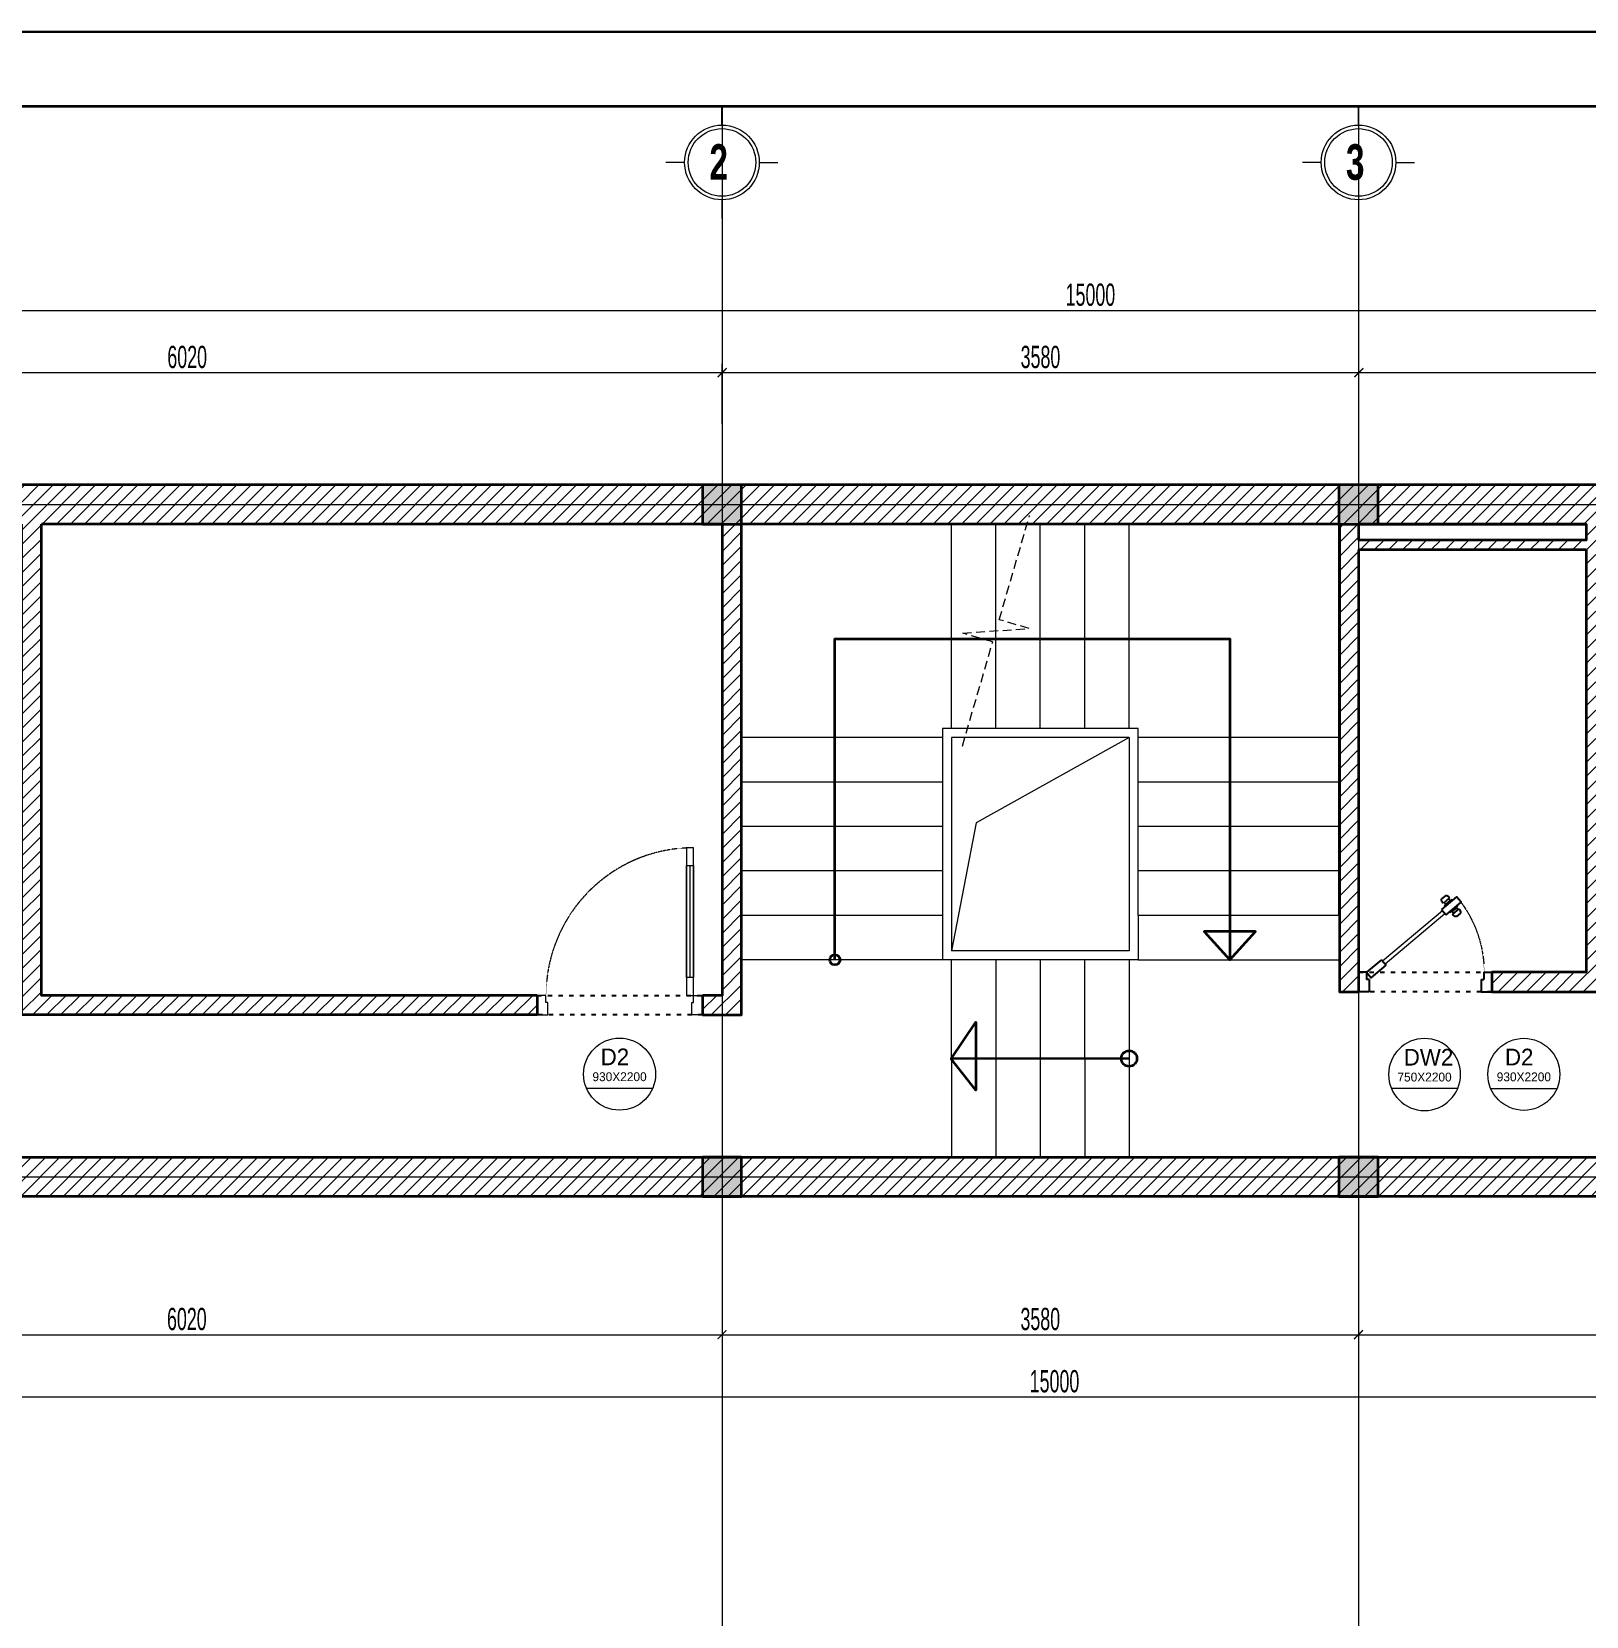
# Model space of a CAD drawing. Header units: millimetres. Extents: x 1336014 to 2939047, y -333549 to -60566.
# Drawn here: x 1377644 to 1386388, y -240734 to -231824 of the extents above; entities that cross this region are included whole.
import ezdxf
from ezdxf.enums import TextEntityAlignment as Align

# ---------------------------------------------------------------- set-up
doc = ezdxf.new("R2010")
doc.units = ezdxf.units.MM
doc.header["$MEASUREMENT"] = 0
for name, pattern in [('$1$HIDDEN', [0.375, 0.25, -0.125]), ('ACAD_ISO03W100', [30, 12, -18]), ('CENTER2', [1.125, 0.75, -0.125, 0.125, -0.125]), ('HIDDEN', [0.375, 0.25, -0.125])]:
    doc.linetypes.add(name, pattern=pattern)
for name, color, linetype, lineweight in [('01.Cut', 255, 'Continuous', 35), ('02.Thay', 145, 'Continuous', 15), ('04.Khuat', 250, 'HIDDEN', 18), ('05.Text', 253, 'Continuous', 18), ('06.betong', 2, 'Continuous', 35), ('08.Dim', 156, 'Continuous', 15), ('09.Hatch', 250, 'Continuous', 5), ('10.truc', 250, 'CENTER2', 20), ('11.Khung bo', 32, 'Continuous', 50), ('12.Khung', 36, 'Continuous', 25), ('12.Kinh', 158, 'Continuous', 9), ('14. Net cua', 34, 'Continuous', 20), ('Alliance-dim', 1, 'Continuous', 13), ('CCA - DOOR', 154, 'Continuous', 20), ('CUA', 76, 'Continuous', 20)]:
    doc.layers.add(name, color=color, linetype=linetype, lineweight=lineweight)
doc.layers.add('NET VUA', color=143, linetype='Continuous')
doc.layers.add('truc1', color=250, linetype='ACAD_ISO03W100')
doc.layers.add('Tpl_Bound', color=1, linetype='Continuous', plot=False)
doc.styles.add('AVANTHB', font='')
doc.styles.add('TT5_Text Dim', font='hoatbif.shx', dxfattribs={"width": 0.6})
doc.styles.add('VnAvantH', font='')
doc.styles.get('AVANTHB').set_extended_font_data('.VnAvantH', bold=True)
doc.styles.get('VnAvantH').set_extended_font_data('.VnAvantH')
doc.dimstyles.new('TT5_Dim 1-50', dxfattribs={"dimscale": 50, "dimtxt": 2.5, "dimasz": 1, "dimexe": 1, "dimexo": 0.5, "dimgap": 0.5, "dimtad": 1, "dimdec": 0, "dimzin": 0, "dimdsep": 46, "dimtxsty": 'TT5_Text Dim', "dimblk": 'ARCHTICK', "dimcen": 0, "dimdle": 1, "dimclrd": 256, "dimclre": 256, "dimclrt": 1, "dimadec": 0, "dimazin": 0, "dimtfac": 0.015, "dimtdec": 0, "dimtix": 1, "dimtmove": 2, "dimatfit": 3, "dimldrblk": 'DOT', "dimfxl": 1, "dimtolj": 1, "dimtzin": 0, "dimlwd": -1, "dimlwe": -1, "dimarcsym": 1})
pattern_1 = [(45, (835989.484, -202277.364), (-39.7747564, 39.7747564), [])]

# ---------------------------------------------------------------- blocks, each defined once
blk = doc.blocks.new('100')
at = {"layer": '11.Khung bo', "const_width": 26.7}
blk.add_lwpolyline([(1860913, -945240), (1860913, -916940), (1896063, -916940), (1896063, -945240)], close=True, dxfattribs=at)
blk.add_lwpolyline([(1860913, -945240), (1860913, -916940), (1896063, -916940), (1896063, -945240)], close=True, dxfattribs=at)
blk.add_lwpolyline([(1860913, -945240), (1860913, -916940), (1896063, -916940), (1896063, -945240)], close=True, dxfattribs=at)
at = {"layer": '12.Khung'}
blk.add_lwpolyline([(1901579, -945940), (1901579, -916240), (1859580, -916240), (1859580, -945940)], close=True, dxfattribs=at)
blk.add_lwpolyline([(1901579, -945940), (1901579, -916240), (1859580, -916240), (1859580, -945940)], close=True, dxfattribs=at)
blk.add_lwpolyline([(1901579, -945940), (1901579, -916240), (1859580, -916240), (1859580, -945940)], close=True, dxfattribs=at)
blk = doc.blocks.new('DANHTRUC')
for p, q in [((980383, -947347), (980383, -947137)), ((979963, -947767), (979753, -947767)), ((980803, -947767), (981013, -947767)), ((980383, -948187), (980383, -948397))]:
    blk.add_line(p, q)
for radius in [420, 380]:
    blk.add_circle((980383, -947767), radius)
blk = doc.blocks.new('DFGFH')
h = blk.add_hatch(color=256)
h.dxf.hatch_style = 1
h.paths.add_polyline_path([(15438.1, 12136.8), (15658.1, 12136.8), (15658.1, 12356.8), (15438.1, 12356.8)])
blk.add_lwpolyline([(15438.1, 12136.8), (15658.1, 12136.8), (15658.1, 12356.8), (15438.1, 12356.8)], close=True)
blk = doc.blocks.new('_ARCHTICK')
at = {"const_width": 0.15}
blk.add_lwpolyline([(-0.5, -0.5), (0.5, 0.5)], dxfattribs=at)
blk = doc.blocks.new('*D1804')
at = {"layer": '08.Dim', "transparency": 16777216}
for p, q in [((1375506.5, -238863.2), (1375506.5, -239200.7)), ((1381526.5, -238863.2), (1381526.5, -239200.7)), ((1375456.5, -239150.7), (1381576.5, -239150.7))]:
    blk.add_line(p, q, dxfattribs=at)
at = {"layer": 'Defpoints', "color": 0, "transparency": 16777216}
for p in [(1375506.5, -238838.2), (1381526.5, -238838.2), (1381526.5, -239150.7)]:
    blk.add_point(p, dxfattribs=at)
at = {"layer": '08.Dim', "transparency": 16777216, "xscale": 50, "yscale": 50, "zscale": 50, "rotation": 180}
blk.add_blockref('_ARCHTICK', (1375506.5, -239150.7), dxfattribs=at)
at = {"layer": '08.Dim', "transparency": 16777216, "xscale": 50, "yscale": 50, "zscale": 50}
blk.add_blockref('_ARCHTICK', (1381526.5, -239150.7), dxfattribs=at)
at = {"layer": '08.Dim', "color": 1, "transparency": 16777216, "insert": (1378516.5, -239063.2), "char_height": 125, "attachment_point": 5, "style": 'TT5_Text Dim'}
blk.add_mtext('\\A1;6020', dxfattribs=at)
blk = doc.blocks.new('_DOT')
blk.add_line((-0.5, 0), (-1, 0))
at = {"const_width": 0.5}
blk.add_lwpolyline([(-0.25, 0, 1), (0.25, 0, 1)], format="xyb", close=True, dxfattribs=at)
blk = doc.blocks.new('*D1805')
at = {"layer": '08.Dim', "transparency": 16777216}
for p, q in [((1381526.5, -238863.2), (1381526.5, -239200.7)), ((1385106.5, -238863.2), (1385106.5, -239200.7)), ((1381476.5, -239150.7), (1385156.5, -239150.7))]:
    blk.add_line(p, q, dxfattribs=at)
at = {"layer": 'Defpoints', "color": 0, "transparency": 16777216}
for p in [(1381526.5, -238838.2), (1385106.5, -238838.2), (1385106.5, -239150.7)]:
    blk.add_point(p, dxfattribs=at)
at = {"layer": '08.Dim', "transparency": 16777216, "xscale": 50, "yscale": 50, "zscale": 50, "rotation": 180}
blk.add_blockref('_ARCHTICK', (1381526.5, -239150.7), dxfattribs=at)
at = {"layer": '08.Dim', "transparency": 16777216, "xscale": 50, "yscale": 50, "zscale": 50}
blk.add_blockref('_ARCHTICK', (1385106.5, -239150.7), dxfattribs=at)
at = {"layer": '08.Dim', "color": 1, "transparency": 16777216, "insert": (1383316.5, -239063.2), "char_height": 125, "attachment_point": 5, "style": 'TT5_Text Dim'}
blk.add_mtext('\\A1;3580', dxfattribs=at)
blk = doc.blocks.new('*D1806')
at = {"layer": '08.Dim', "transparency": 16777216}
for p, q in [((1385106.5, -238863.2), (1385106.5, -239200.7)), ((1390286.5, -238863.2), (1390286.5, -239200.7)), ((1385056.5, -239150.7), (1390336.5, -239150.7))]:
    blk.add_line(p, q, dxfattribs=at)
at = {"layer": 'Defpoints', "color": 0, "transparency": 16777216}
for p in [(1385106.5, -238838.2), (1390286.5, -238838.2), (1390286.5, -239150.7)]:
    blk.add_point(p, dxfattribs=at)
at = {"layer": '08.Dim', "transparency": 16777216, "xscale": 50, "yscale": 50, "zscale": 50, "rotation": 180}
blk.add_blockref('_ARCHTICK', (1385106.5, -239150.7), dxfattribs=at)
at = {"layer": '08.Dim', "transparency": 16777216, "xscale": 50, "yscale": 50, "zscale": 50}
blk.add_blockref('_ARCHTICK', (1390286.5, -239150.7), dxfattribs=at)
at = {"layer": '08.Dim', "color": 1, "transparency": 16777216, "insert": (1387696.5, -239063.2), "char_height": 125, "attachment_point": 5, "style": 'TT5_Text Dim'}
blk.add_mtext('\\A1;5180', dxfattribs=at)
blk = doc.blocks.new('*D1808')
at = {"layer": '08.Dim', "transparency": 16777216}
for p, q in [((1375396.5, -238863.2), (1375396.5, -239550.7)), ((1390396.5, -238863.2), (1390396.5, -239550.7)), ((1375346.5, -239500.7), (1390446.5, -239500.7))]:
    blk.add_line(p, q, dxfattribs=at)
at = {"layer": 'Defpoints', "color": 0, "transparency": 16777216}
for p in [(1375396.5, -238838.2), (1390396.5, -238838.2), (1390396.5, -239500.7)]:
    blk.add_point(p, dxfattribs=at)
at = {"layer": '08.Dim', "transparency": 16777216, "xscale": 50, "yscale": 50, "zscale": 50, "rotation": 180}
blk.add_blockref('_ARCHTICK', (1375396.5, -239500.7), dxfattribs=at)
at = {"layer": '08.Dim', "transparency": 16777216, "xscale": 50, "yscale": 50, "zscale": 50}
blk.add_blockref('_ARCHTICK', (1390396.5, -239500.7), dxfattribs=at)
at = {"layer": '08.Dim', "color": 1, "transparency": 16777216, "insert": (1383396.5, -239413.2), "char_height": 125, "attachment_point": 5, "style": 'TT5_Text Dim'}
blk.add_mtext('\\A1;15000', dxfattribs=at)
blk = doc.blocks.new('*D1817')
at = {"layer": '08.Dim', "transparency": 16777216}
for p, q in [((1375508.5, -234028.9), (1375508.5, -233691.4)), ((1381528.5, -234028.9), (1381528.5, -233691.4)), ((1375458.5, -233741.4), (1381578.5, -233741.4))]:
    blk.add_line(p, q, dxfattribs=at)
at = {"layer": 'Defpoints', "color": 0, "transparency": 16777216}
for p in [(1381528.5, -233741.4), (1375508.5, -234053.9), (1381528.5, -234053.9)]:
    blk.add_point(p, dxfattribs=at)
at = {"layer": '08.Dim', "transparency": 16777216, "xscale": 50, "yscale": 50, "zscale": 50, "rotation": 180}
blk.add_blockref('_ARCHTICK', (1375508.5, -233741.4), dxfattribs=at)
at = {"layer": '08.Dim', "transparency": 16777216, "xscale": 50, "yscale": 50, "zscale": 50}
blk.add_blockref('_ARCHTICK', (1381528.5, -233741.4), dxfattribs=at)
at = {"layer": '08.Dim', "color": 1, "transparency": 16777216, "insert": (1378518.5, -233653.9), "char_height": 125, "attachment_point": 5, "style": 'TT5_Text Dim'}
blk.add_mtext('\\A1;6020', dxfattribs=at)
blk = doc.blocks.new('*D1818')
at = {"layer": '08.Dim', "transparency": 16777216}
for p, q in [((1381527.5, -234028.9), (1381527.5, -233691.4)), ((1385107.5, -234028.9), (1385107.5, -233691.4)), ((1381477.5, -233741.4), (1385157.5, -233741.4))]:
    blk.add_line(p, q, dxfattribs=at)
at = {"layer": 'Defpoints', "color": 0, "transparency": 16777216}
for p in [(1385107.5, -233741.4), (1381527.5, -234053.9), (1385107.5, -234053.9)]:
    blk.add_point(p, dxfattribs=at)
at = {"layer": '08.Dim', "transparency": 16777216, "xscale": 50, "yscale": 50, "zscale": 50, "rotation": 180}
blk.add_blockref('_ARCHTICK', (1381527.5, -233741.4), dxfattribs=at)
at = {"layer": '08.Dim', "transparency": 16777216, "xscale": 50, "yscale": 50, "zscale": 50}
blk.add_blockref('_ARCHTICK', (1385107.5, -233741.4), dxfattribs=at)
at = {"layer": '08.Dim', "color": 1, "transparency": 16777216, "insert": (1383317.5, -233653.9), "char_height": 125, "attachment_point": 5, "style": 'TT5_Text Dim'}
blk.add_mtext('\\A1;3580', dxfattribs=at)
blk = doc.blocks.new('*D1819')
at = {"layer": '08.Dim', "transparency": 16777216}
for p, q in [((1385108.5, -234028.9), (1385108.5, -233691.4)), ((1390288.5, -234028.9), (1390288.5, -233691.4)), ((1385058.5, -233741.4), (1390338.5, -233741.4))]:
    blk.add_line(p, q, dxfattribs=at)
at = {"layer": 'Defpoints', "color": 0, "transparency": 16777216}
for p in [(1390288.5, -233741.4), (1385108.5, -234053.9), (1390288.5, -234053.9)]:
    blk.add_point(p, dxfattribs=at)
at = {"layer": '08.Dim', "transparency": 16777216, "xscale": 50, "yscale": 50, "zscale": 50, "rotation": 180}
blk.add_blockref('_ARCHTICK', (1385108.5, -233741.4), dxfattribs=at)
at = {"layer": '08.Dim', "transparency": 16777216, "xscale": 50, "yscale": 50, "zscale": 50}
blk.add_blockref('_ARCHTICK', (1390288.5, -233741.4), dxfattribs=at)
at = {"layer": '08.Dim', "color": 1, "transparency": 16777216, "insert": (1387698.5, -233653.9), "char_height": 125, "attachment_point": 5, "style": 'TT5_Text Dim'}
blk.add_mtext('\\A1;5180', dxfattribs=at)
blk = doc.blocks.new('*D1822')
at = {"layer": '08.Dim', "transparency": 16777216}
for p, q in [((1375398.5, -234028.9), (1375398.5, -233341.4)), ((1390398.5, -234028.9), (1390398.5, -233341.4)), ((1375348.5, -233391.4), (1390448.5, -233391.4))]:
    blk.add_line(p, q, dxfattribs=at)
at = {"layer": 'Defpoints', "color": 0, "transparency": 16777216}
for p in [(1390398.5, -233391.4), (1375398.5, -234053.9), (1390398.5, -234053.9)]:
    blk.add_point(p, dxfattribs=at)
at = {"layer": '08.Dim', "transparency": 16777216, "xscale": 50, "yscale": 50, "zscale": 50, "rotation": 180}
blk.add_blockref('_ARCHTICK', (1375398.5, -233391.4), dxfattribs=at)
at = {"layer": '08.Dim', "transparency": 16777216, "xscale": 50, "yscale": 50, "zscale": 50}
blk.add_blockref('_ARCHTICK', (1390398.5, -233391.4), dxfattribs=at)
at = {"layer": '08.Dim', "color": 1, "transparency": 16777216, "insert": (1383598.5, -233303.9), "char_height": 125, "attachment_point": 5, "style": 'TT5_Text Dim'}
blk.add_mtext('\\A1;15000', dxfattribs=at)
blk = doc.blocks.new('dwc1')
at = {"layer": '04.Khuat'}
blk.add_arc((-110, -45), 661.1, 232.6174, 270, dxfattribs=at)
at = {"layer": '12.Kinh'}
for p, q in [((-173.6, -135.2), (-457, -472.4)), ((-157.3, -148.9), (-440.6, -486.1))]:
    blk.add_line(p, q, dxfattribs=at)
at = {"layer": 'NET VUA'}
for p, q in [((-110, 0), (0, 0)), ((0, -60), (0, 0)), ((-110, -45), (-110, 0)), ((-110, -45), (-70, -45)), ((-70, -60), (-70, -45)), ((-70, -60), (0, -60)), ((-180.8, -129.2), (-150.1, -154.9)), ((-542.4, -490.2), (-522.5, -466.6)), ((-528.1, -512.2), (-498.4, -476.9)), ((-523.6, -506.8), (-513.9, -514.9)), ((-513.7, -518.8), (-518.9, -528.4)), ((-518.9, -528.4), (-517.1, -529.9)), ((-515.7, -517.1), (-491.5, -488.2)), ((-515.7, -517.1), (-513.7, -518.8)), ((-503, -482.3), (-493.3, -490.4)), ((-491.5, -488.2), (-489.4, -489.9)), ((-489.4, -489.9), (-480.9, -483.2)), ((-480.9, -483.2), (-479.1, -484.7)), ((-474, -552.1), (-449.8, -523.3)), ((-467.1, -563.5), (-437.4, -528.2)), ((-463.8, -466.6), (-433.2, -492.3)), ((-451.8, -521.6), (-446.6, -512)), ((-449.8, -523.3), (-451.8, -521.6)), ((-441.9, -533.6), (-451.6, -525.5)), ((-446.6, -512), (-448.5, -510.5)), ((-484.6, -557.2), (-486.4, -555.7)), ((-476.1, -550.4), (-484.6, -557.2)), ((-474, -552.1), (-476.1, -550.4)), ((-462.5, -558.1), (-472.2, -550)), ((-443, -573.8), (-423.1, -550.1)), ((-110, -705), (-110, -750)), ((-110, -705), (-70, -705)), ((-70, -690), (0, -690)), ((-70, -690), (-70, -705)), ((0, -690), (0, -750)), ((-110, -750), (0, -750))]:
    blk.add_line(p, q, dxfattribs=at)
for points in [[(-180.8, -129.2), (-110, -45), (-79.4, -70.7), (-150.1, -154.9)], [(-433.2, -492.3), (-504, -576.5), (-534.6, -550.8), (-463.8, -466.6)]]:
    blk.add_lwpolyline(points, dxfattribs=at)
for centre, start, end in [((-518.4, -490.3), 179.97631, 246.09171), ((-518.4, -490.3), 33.8258, 99.94119), ((-447.1, -550.1), 359.97631, 66.09171), ((-447.1, -550.1), 213.8258, 279.94119)]:
    blk.add_arc(centre, 24, start, end, dxfattribs=at)
blk = doc.blocks.new('*U19')
blk.add_line((-70, 100), (-70, 730))
for points in [[(-50, 0), (-50, 830), (-90, 830), (-90, 0)], [(-50, 100), (-90, 100), (-90, 730), (-50, 730)]]:
    blk.add_lwpolyline(points, close=True)
at = {"lineweight": 13}
for points in [[(-930, -110), (-870, -110), (-870, -40), (-880, -40), (-880, 0), (-930, 0)], [(0, -110), (-60, -110), (-60, -40), (-50, -40), (-50, 0), (0, 0)]]:
    blk.add_lwpolyline(points, close=True, dxfattribs=at)
at = {"linetype": 'HIDDEN'}
blk.add_arc((-50, 0), 830, 90, 180, dxfattribs=at)
blk = doc.blocks.new('1111111111111')
at = {"layer": 'CUA'}
blk.add_line((-299, -126), (299, -126), dxfattribs=at)
blk.add_circle((0, 0), 324, dxfattribs=at)
at = {"layer": 'CUA', "style": 'VnAvantH'}
for tag, height, p in [('S1', 150, (2, 81)), ('1260X1200', 80, (18, -63)), ('+0.900', 80, (-10, -229))]:
    blk.add_attdef(tag, text='', height=height, dxfattribs=at).set_placement(p, align=Align.CENTER)

msp = doc.modelspace()

# ---------------------------------------------------------------- hatches: boundary and pattern name
at = {"layer": '09.Hatch', "ltscale": 50}
h = msp.add_hatch(dxfattribs=at)
h.set_pattern_fill('TUONGXAY', color=256, scale=450, style=0)
h.set_pattern_definition(pattern_1)
h.paths.add_polyline_path([(1390397.5, -234373.1), (1375397.5, -234373.1), (1375397.5, -234593.1), (1375397.5, -235097.9), (1375617.5, -235097.9), (1375617.5, -234593.1), (1377588.9, -234593.1), (1377588.9, -237353.1), (1380486.5, -237353.1), (1380486.5, -237243.1), (1377698.9, -237243.1), (1377698.9, -234593.1), (1381526.5, -234593.1), (1381526.5, -237243.1), (1381416.5, -237243.1), (1381416.5, -237353.1), (1381636.5, -237353.1), (1381636.5, -234593.1), (1384998.5, -234593.1), (1384998.5, -237223.1), (1385108.5, -237223.1), (1385108.5, -234737.7), (1386386.5, -234737.7), (1386386.5, -237113.1), (1385856.5, -237113.1), (1385856.5, -237223.1), (1386496.5, -237223.1), (1386496.5, -234593.1), (1390177.5, -234593.1), (1390177.5, -235173.1), (1390397.5, -235173.1)])
h.paths.add_polyline_path([(1386386.5, -234593.1), (1386386.5, -234682.7), (1385108.5, -234682.7), (1385108.5, -234593.1)], flags=16)
h = msp.add_hatch(dxfattribs=at)
h.set_pattern_fill('TUONGXAY', color=256, scale=450, style=0)
h.set_pattern_definition(pattern_1)
h.paths.add_polyline_path([(1390397.5, -237573.1), (1390177.5, -237573.1), (1390177.5, -238153.1), (1375397.5, -238153.1), (1375397.5, -238373.1), (1390397.5, -238373.1)])

# ---------------------------------------------------------------- linework, layer by layer
at = {"layer": '01.Cut'}
for points in [[(1390397.5, -234373.1), (1375397.5, -234373.1), (1375397.5, -234593.1)], [(1380486.5, -237353.1), (1377588.9, -237353.1), (1377588.9, -234593.1)], [(1381526.5, -234593.1), (1377698.9, -234593.1)], [(1381526.5, -234593.1), (1377698.9, -234593.1)], [(1380486.5, -237243.1), (1377698.9, -237243.1), (1377698.9, -234593.1)], [(1381416.5, -237353.1), (1381636.5, -237353.1), (1381636.5, -234593.1)], [(1381526.5, -234593.1), (1381526.5, -237243.1), (1381416.5, -237243.1)], [(1384998.5, -234593.1), (1381636.5, -234593.1)], [(1384998.5, -234593.1), (1384998.5, -237223.1), (1385108.5, -237223.1), (1385108.5, -234737.7)], [(1386386.5, -234593.1), (1385108.5, -234593.1)], [(1385108.5, -234682.7), (1385108.5, -234593.1)], [(1386386.5, -234593.1), (1386386.5, -234682.7)], [(1386386.5, -234737.7), (1385108.5, -234737.7)], [(1386386.5, -234737.7), (1386386.5, -237113.1), (1385856.5, -237113.1)], [(1382161.5, -235778), (1382161.5, -235237.8), (1384382.6, -235237.8), (1384382.6, -237043.1), (1384527.6, -236883.5), (1384238.8, -236883.5), (1384382.6, -237043.1)], [(1382161.5, -237043.1), (1382161.5, -235778)], [(1385856.5, -237113.1), (1385856.5, -237223.1)], [(1380486.5, -237243.1), (1380486.5, -237353.1)], [(1381416.5, -237243.1), (1381416.5, -237351.2)], [(1385856.5, -237223.1), (1386496.5, -237223.1)], [(1383816.1, -237598.1), (1382816.1, -237598.9), (1382953.5, -237394.4), (1382953.5, -237775.9), (1382816.1, -237598.9)], [(1390397.5, -237573.1), (1390397.5, -238373.1), (1375397.5, -238373.1), (1375397.5, -238153.1), (1390177.5, -238153.1), (1390177.5, -237573.1)]]:
    msp.add_lwpolyline(points, dxfattribs=at)
msp.add_lwpolyline([(1385108.5, -234593.1), (1386386.5, -234593.1), (1386386.5, -234682.7), (1385108.5, -234682.7)], close=True, dxfattribs=at)
for centre, radius in [((1382161.5, -237043.1), 28.9), ((1383816.1, -237598.1), 44.3)]:
    msp.add_circle(centre, radius, dxfattribs=at)
at = {"layer": '02.Thay'}
for p, q in [((1381526.5, -237113.1), (1381526.5, -234593.1)), ((1381636.5, -237223.1), (1381636.5, -234593.1)), ((1382816.5, -235743.1), (1382816.5, -234593.1)), ((1383066.5, -235743.1), (1383066.5, -234593.1)), ((1383316.5, -235743.1), (1383316.5, -234593.1)), ((1383566.5, -235743.1), (1383566.5, -234593.1)), ((1383816.5, -235743.1), (1383816.5, -234593.1)), ((1384996.5, -236793.1), (1384996.5, -234593.1)), ((1382816.5, -235793.1), (1382816.5, -236993.1)), ((1382816.5, -235793.1), (1382816.5, -236993.1))]:
    msp.add_line(p, q, dxfattribs=at)
for points in [[(1383866.5, -236793.1), (1383866.5, -235743.1), (1382766.5, -235743.1), (1382766.5, -237043.1)], [(1382766.5, -235793.1), (1381636.5, -235793.1)], [(1383816.5, -235793.1), (1382816.5, -235793.1)], [(1383816.5, -235793.1), (1382956.5, -236272), (1382816.5, -236993.1)], [(1383816.5, -235793.1), (1383816.5, -236793.1)], [(1384996.5, -235793.1), (1383866.5, -235793.1)], [(1382766.5, -236043.1), (1381636.5, -236043.1)], [(1382766.5, -236043.1), (1381636.5, -236043.1)], [(1384996.5, -236043.1), (1383866.5, -236043.1)], [(1384996.5, -236043.1), (1383866.5, -236043.1)], [(1382766.5, -236293.1), (1381636.5, -236293.1)], [(1382766.5, -236293.1), (1381636.5, -236293.1)], [(1384996.5, -236293.1), (1383866.5, -236293.1)], [(1384996.5, -236293.1), (1383866.5, -236293.1)], [(1382766.5, -236543.1), (1381636.5, -236543.1)], [(1382766.5, -236543.1), (1381636.5, -236543.1)], [(1384996.5, -236543.1), (1383866.5, -236543.1)], [(1384996.5, -236543.1), (1383866.5, -236543.1)], [(1382766.5, -236793.1), (1381636.5, -236793.1)], [(1382766.5, -236793.1), (1381636.5, -236793.1)], [(1383866.5, -236793.1), (1383866.5, -237043.1), (1382816.5, -237043.1)], [(1383816.5, -236793.1), (1383816.5, -236993.1), (1382816.5, -236993.1)], [(1384996.5, -236793.1), (1383866.5, -236793.1)], [(1384996.5, -236793.1), (1383866.5, -236793.1)], [(1384996.5, -236793.1), (1384996.5, -237043.1)], [(1382816.5, -237043.1), (1381636.5, -237043.1)], [(1382816.5, -237043.1), (1381636.5, -237043.1)], [(1382815.7, -237043.1), (1382816.5, -238153.5)], [(1383065.7, -237043.1), (1383066.5, -238153.4)], [(1383315.7, -237043.1), (1383316.5, -238153.3)], [(1383565.7, -237043.1), (1383566.5, -238153.2)], [(1383815.7, -237043.1), (1383816.5, -238153.1)], [(1383866.5, -237043.1), (1384996.5, -237043.1)], [(1385856.5, -237113.1), (1385856.5, -237223.1)]]:
    msp.add_lwpolyline(points, dxfattribs=at)
at = {"layer": '10.truc'}
for p, q in [((1381526.5, -232244.3), (1381526.5, -245340.1)), ((1385106.5, -232244.3), (1385106.5, -249224.1)), ((1372209.5, -234483.1), (1392999.3, -234483.1)), ((1372209.5, -238263.1), (1392999.3, -238263.1))]:
    msp.add_line(p, q, dxfattribs=at)
at = {"layer": 'Alliance-dim', "linetype": '$1$HIDDEN', "ltscale": 200}
msp.add_lwpolyline([(1382878.2, -235841.1), (1383048.9, -235255.8), (1382880.6, -235206.7), (1383253.6, -235179.5), (1383085.4, -235130.5), (1383256.1, -234545.1)], dxfattribs=at)
at = {"layer": 'Tpl_Bound', "color": 1}
msp.add_lwpolyline([(1371109.5, -249644.1), (1371109.5, -231824.3), (1396309.3, -231824.3), (1396309.3, -249644.1)], close=True, dxfattribs=at)
at = {"layer": 'truc1', "ltscale": 2}
for points in [[(1385108.5, -237113.1), (1385856.5, -237113.1), (1385856.5, -237223.1), (1385108.5, -237223.1)], [(1380486.5, -237243.1), (1381416.5, -237243.1), (1381416.5, -237353.1), (1380486.5, -237353.1)]]:
    msp.add_lwpolyline(points, close=True, dxfattribs=at)

# ---------------------------------------------------------------- block references
at = {"layer": '01.Cut', "xscale": -1, "rotation": 90}
msp.add_blockref('dwc1', (1385106.5, -237223.1), dxfattribs=at)
at = {"layer": '05.Text'}
for name, p, xscale, yscale, zscale in [('100', (255361.7, 317919.8), 0.6, 0.6, 0.6), ('DANHTRUC', (891334.8, 241324), 0.5, 0.5, 0.5), ('DANHTRUC', (894914.8, 241324), 0.5, 0.5, 0.5)]:
    msp.add_blockref(name, p, dxfattribs=dict(at, xscale=xscale, yscale=yscale, zscale=zscale))
at = {"layer": '06.betong'}
for p in [(1365978.4, -246729.9), (1369558.4, -246729.9), (1365978.4, -250509.9), (1369558.4, -250509.9)]:
    msp.add_blockref('DFGFH', p, dxfattribs=at)
at = {"layer": '14. Net cua', "ltscale": 100}
msp.add_blockref('*U19', (1381416.5, -237243.1), dxfattribs=at)
at = {"layer": 'CCA - DOOR', "ltscale": 100}
ref = msp.add_blockref('1111111111111', (1380950.2, -237685.8), dxfattribs=dict(at, xscale=0.6250000000000012, yscale=0.6250000000000012, zscale=0.6250000000000012))
ref.add_attrib('S1', 'D2', dxfattribs={"layer": 'CUA', "height": 93.75, "style": 'VnAvantH'}).set_placement((1380924.1, -237635.5), align=Align.CENTER)
ref.add_attrib('1260X1200', '930X2200', dxfattribs={"layer": 'CUA', "height": 50, "style": 'VnAvantH'}).set_placement((1380950.3, -237725.2), align=Align.CENTER)
ref = msp.add_blockref('1111111111111', (1385477.5, -237687.8), dxfattribs=dict(at, xscale=-0.6250000000000012, yscale=0.6250000000000012, zscale=0.6250000000000012, rotation=359.9999999999519))
ref.add_attrib('S1', 'DW2', dxfattribs={"layer": 'CUA', "height": 93.75, "rotation": 360, "style": 'VnAvantH'}).set_placement((1385500.1, -237637.4), align=Align.CENTER)
ref.add_attrib('1260X1200', '750X2200', dxfattribs={"layer": 'CUA', "height": 50, "rotation": 360, "style": 'VnAvantH'}).set_placement((1385477.7, -237727.1), align=Align.CENTER)
ref = msp.add_blockref('1111111111111', (1386036.1, -237686.8), dxfattribs=dict(at, xscale=0.6250000000000012, yscale=0.6250000000000012, zscale=0.6250000000000012))
ref.add_attrib('S1', 'D2', dxfattribs={"layer": 'CUA', "height": 93.75, "style": 'VnAvantH'}).set_placement((1386010, -237636.4), align=Align.CENTER)
ref.add_attrib('1260X1200', '930X2200', dxfattribs={"layer": 'CUA', "height": 50, "style": 'VnAvantH'}).set_placement((1386036.2, -237726.1), align=Align.CENTER)

# ---------------------------------------------------------------- texts
at = {"layer": '05.Text', "style": 'AVANTHB', "width": 0.7}
for s, p in [('2', (1381455.7, -232657)), ('3', (1385035.7, -232657))]:
    msp.add_text(s, height=200, dxfattribs=at).set_placement(p)

# ---------------------------------------------------------------- dimensions: what is measured, and where the dimension line sits
at = {"layer": '08.Dim'}
for base, p1, p2, picture, middle in [((1390398.5, -233391.4), (1375398.5, -234053.9), (1390398.5, -234053.9), '*D1822', (1383598.5, -233303.9)), ((1390396.5, -239500.7), (1375396.5, -238838.2), (1390396.5, -238838.2), '*D1808', (1383396.5, -239413.2))]:
    dim = msp.add_linear_dim(base=base, p1=p1, p2=p2, dimstyle='TT5_Dim 1-50', dxfattribs=at)
    dim.commit()
    dim.dimension.update_dxf_attribs({"geometry": picture, "text_midpoint": middle, "dimtype": 160})
for base, p1, p2, picture, middle in [((1381528.5, -233741.4), (1375508.5, -234053.9), (1381528.5, -234053.9), '*D1817', (1378518.5, -233653.9)), ((1385107.5, -233741.4), (1381527.5, -234053.9), (1385107.5, -234053.9), '*D1818', (1383317.5, -233653.9)), ((1390288.5, -233741.4), (1385108.5, -234053.9), (1390288.5, -234053.9), '*D1819', (1387698.5, -233653.9)), ((1381526.5, -239150.7), (1375506.5, -238838.2), (1381526.5, -238838.2), '*D1804', (1378516.5, -239063.2)), ((1385106.5, -239150.7), (1381526.5, -238838.2), (1385106.5, -238838.2), '*D1805', (1383316.5, -239063.2)), ((1390286.5, -239150.7), (1385106.5, -238838.2), (1390286.5, -238838.2), '*D1806', (1387696.5, -239063.2))]:
    dim = msp.add_linear_dim(base=base, p1=p1, p2=p2, dimstyle='TT5_Dim 1-50', dxfattribs=at)
    dim.commit()
    dim.dimension.update_dxf_attribs({"geometry": picture, "text_midpoint": middle})

doc.saveas('drawing.dxf')
